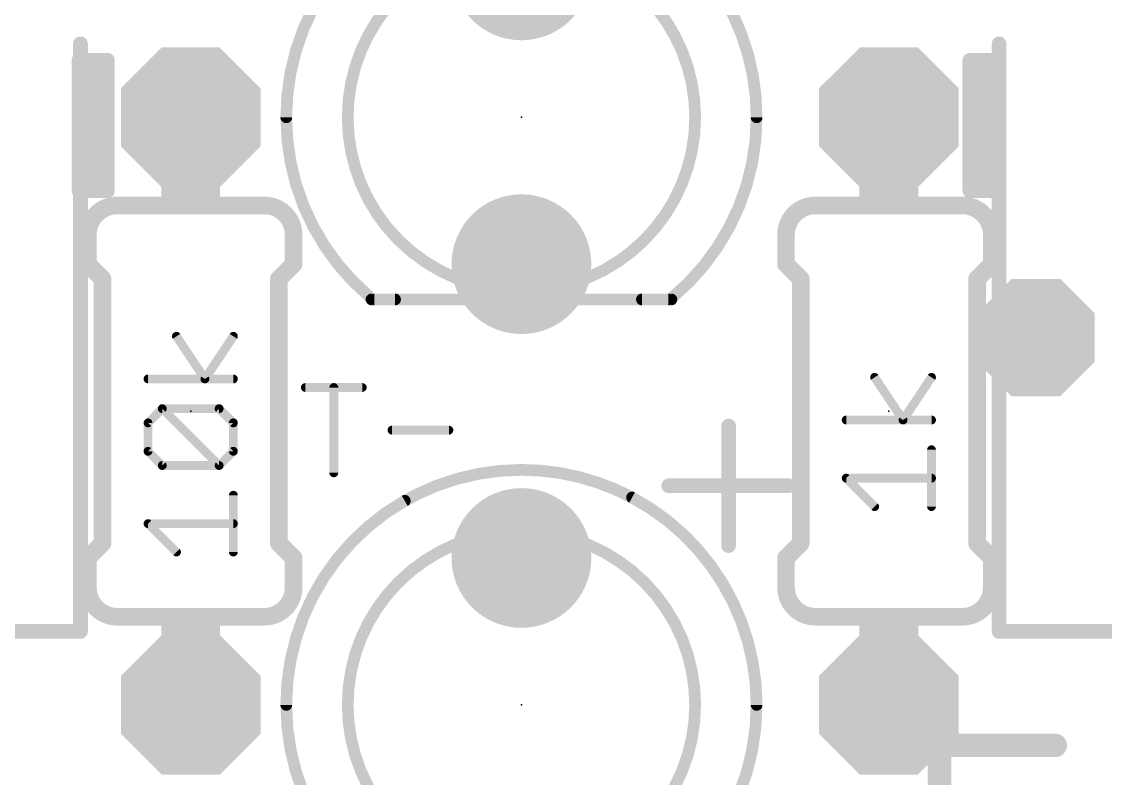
# Model space of a CAD drawing. Extents: x -2.2 to 51.7, y -0.4 to 51.
# Drawn here: x 29.65 to 39.02, y 37.15 to 43.69 of the extents above; entities that cross this region are included whole.
import ezdxf

# ---------------------------------------------------------------- set-up
doc = ezdxf.new("R2010")
doc.units = 0
for name, color, linetype in [('17', 94, 'CONTINUOUS'), ('18', 94, 'CONTINUOUS'), ('21', 250, 'CONTINUOUS'), ('23', 178, 'CONTINUOUS'), ('25', 250, 'CONTINUOUS'), ('253', 6, 'CONTINUOUS'), ('27', 250, 'CONTINUOUS'), ('41', 14, 'CONTINUOUS'), ('51', 250, 'CONTINUOUS')]:
    doc.layers.add(name, color=color, linetype=linetype)

# ---------------------------------------------------------------- blocks, each defined once
blk = doc.blocks.new('RECT')
blk.add_solid([(-0.5, -0.5), (0.5, -0.5), (-0.5, 0.5), (0.5, 0.5)])
blk = doc.blocks.new('OCTAGONP')
at = {"const_width": 0.5}
blk.add_lwpolyline([(-0.25, -0.1036), (-0.25, 0.1036), (-0.1036, 0.25), (0.1036, 0.25), (0.25, 0.1036), (0.25, -0.1036), (0.1036, -0.25), (-0.1036, -0.25), (-0.25, -0.1036), (-0.25, 0.1036)], dxfattribs=at)
blk = doc.blocks.new('ROUNDP')
at = {"const_width": 0.5}
blk.add_lwpolyline([(0, -0.25, 1), (0, 0.25, 1), (0, -0.25)], format="xyb", dxfattribs=at)
blk = doc.blocks.new('OCTAGONV')
at = {"const_width": 0.5}
blk.add_lwpolyline([(-0.25, -0.1036), (-0.25, 0.1036), (-0.1036, 0.25), (0.1036, 0.25), (0.25, 0.1036), (0.25, -0.1036), (0.1036, -0.25), (-0.1036, -0.25), (-0.25, -0.1036), (-0.25, 0.1036)], dxfattribs=at)

msp = doc.modelspace()

# ---------------------------------------------------------------- linework, layer by layer
at = {"layer": '21'}
for points, const_width in [([(32.9643, 44.6268, 0.2691), (31.9405, 42.8625)], 0.1016), ([(36.0045, 42.8625, 0.277), (34.9287, 44.6554)], 0.1016), ([(30.1943, 43.4975, 1), (30.1308, 43.4975)], 0.0635), ([(38.1318, 43.4975, 1), (38.0682, 43.4975)], 0.0635), ([(31.9405, 42.8625, 0.2206), (32.6599, 41.3113)], 0.1016), ([(31.9151, 42.8625, 1), (31.9659, 42.8625)], 0.0508), ([(35.2734, 41.3015, 0.2226), (36.0045, 42.8625)], 0.1016), ([(35.9791, 42.8625, 1), (36.0299, 42.8625)], 0.0508), ([(30.48, 42.1005, 0.4142), (30.226, 41.8465)], 0.1524), ([(30.48, 42.0624, 1), (30.48, 42.1386)], 0.0762), ([(32.004, 41.8465, 0.4142), (31.75, 42.1005)], 0.1524), ([(31.75, 42.1386, 1), (31.75, 42.0624)], 0.0762), ([(36.5125, 42.1005, 0.4142), (36.2585, 41.8465)], 0.1524), ([(36.5125, 42.0624, 1), (36.5125, 42.1386)], 0.0762), ([(38.0365, 41.8465, 0.4142), (37.7825, 42.1005)], 0.1524), ([(37.7825, 42.1386, 1), (37.7825, 42.0624)], 0.0762), ([(30.2641, 41.8465, 1), (30.1879, 41.8465)], 0.0762), ([(30.1879, 41.8465, 1), (30.2641, 41.8465)], 0.0762), ([(32.0421, 41.8465, 1), (31.9659, 41.8465)], 0.0762), ([(31.9659, 41.8465, 1), (32.0421, 41.8465)], 0.0762), ([(36.2966, 41.8465, 1), (36.2204, 41.8465)], 0.0762), ([(36.2204, 41.8465, 1), (36.2966, 41.8465)], 0.0762), ([(38.0746, 41.8465, 1), (37.9984, 41.8465)], 0.0762), ([(37.9984, 41.8465, 1), (38.0746, 41.8465)], 0.0762), ([(30.2529, 41.6194, 1), (30.1991, 41.5656)], 0.0762), ([(32.0309, 41.5656, 1), (31.9771, 41.6194)], 0.0762), ([(36.2854, 41.6194, 1), (36.2316, 41.5656)], 0.0762), ([(38.0634, 41.5656, 1), (38.0096, 41.6194)], 0.0762), ([(30.1879, 41.5925, 1), (30.2641, 41.5925)], 0.0762), ([(31.9659, 41.5925, 1), (32.0421, 41.5925)], 0.0762), ([(36.2204, 41.5925, 1), (36.2966, 41.5925)], 0.0762), ([(37.9984, 41.5925, 1), (38.0746, 41.5925)], 0.0762), ([(30.3911, 41.4655, 1), (30.3149, 41.4655)], 0.0762), ([(30.3261, 41.4386, 1), (30.3799, 41.4924)], 0.0762), ([(31.9151, 41.4655, 1), (31.8389, 41.4655)], 0.0762), ([(31.8501, 41.4924, 1), (31.9039, 41.4386)], 0.0762), ([(36.4236, 41.4655, 1), (36.3474, 41.4655)], 0.0762), ([(36.3586, 41.4386, 1), (36.4124, 41.4924)], 0.0762), ([(37.9476, 41.4655, 1), (37.8714, 41.4655)], 0.0762), ([(37.8826, 41.4924, 1), (37.9364, 41.4386)], 0.0762), ([(32.6771, 41.3131, 1), (32.6771, 41.2623)], 0.0508), ([(32.8803, 41.2623, 1), (32.8803, 41.3131)], 0.0508), ([(35.0139, 41.3131, 1), (35.0139, 41.2623)], 0.0508), ([(35.2679, 41.2623, 1), (35.2679, 41.3131)], 0.0508), ([(35.7943, 40.1937, 1), (35.7308, 40.1937)], 0.0635), ([(35.2456, 39.7086, 1), (35.2456, 39.645)], 0.0635), ([(36.2794, 39.645, 1), (36.2794, 39.7086)], 0.0635), ([(36.0045, 37.7825, 0.277), (34.9287, 39.5754)], 0.1016), ([(34.9407, 39.5978, 1), (34.9167, 39.553)], 0.0508), ([(32.9643, 39.5468, 0.2691), (31.9405, 37.7825)], 0.1016), ([(32.9769, 39.5247, 1), (32.9517, 39.5689)], 0.0508), ([(30.3799, 39.1526, 1), (30.3261, 39.2064)], 0.0762), ([(31.9039, 39.2064, 1), (31.8501, 39.1526)], 0.0762), ([(36.4124, 39.1526, 1), (36.3586, 39.2064)], 0.0762), ([(37.9364, 39.2064, 1), (37.8826, 39.1526)], 0.0762), ([(30.3149, 39.1795, 1), (30.3911, 39.1795)], 0.0762), ([(31.8389, 39.1795, 1), (31.9151, 39.1795)], 0.0762), ([(35.7308, 39.1599, 1), (35.7943, 39.1599)], 0.0635), ([(36.3474, 39.1795, 1), (36.4236, 39.1795)], 0.0762), ([(37.8714, 39.1795, 1), (37.9476, 39.1795)], 0.0762), ([(30.2641, 39.0525, 1), (30.1879, 39.0525)], 0.0762), ([(30.1991, 39.0794, 1), (30.2529, 39.0256)], 0.0762), ([(32.0421, 39.0525, 1), (31.9659, 39.0525)], 0.0762), ([(31.9771, 39.0256, 1), (32.0309, 39.0794)], 0.0762), ([(36.2966, 39.0525, 1), (36.2204, 39.0525)], 0.0762), ([(36.2316, 39.0794, 1), (36.2854, 39.0256)], 0.0762), ([(38.0746, 39.0525, 1), (37.9984, 39.0525)], 0.0762), ([(38.0096, 39.0256, 1), (38.0634, 39.0794)], 0.0762), ([(30.226, 38.7985, 0.4142), (30.48, 38.5445)], 0.1524), ([(30.2641, 38.7985, 1), (30.1879, 38.7985)], 0.0762), ([(31.75, 38.5445, 0.4142), (32.004, 38.7985)], 0.1524), ([(32.0421, 38.7985, 1), (31.9659, 38.7985)], 0.0762), ([(36.2585, 38.7985, 0.4142), (36.5125, 38.5445)], 0.1524), ([(36.2966, 38.7985, 1), (36.2204, 38.7985)], 0.0762), ([(37.7825, 38.5445, 0.4142), (38.0365, 38.7985)], 0.1524), ([(38.0746, 38.7985, 1), (37.9984, 38.7985)], 0.0762), ([(30.1879, 38.7985, 1), (30.2641, 38.7985)], 0.0762), ([(31.9659, 38.7985, 1), (32.0421, 38.7985)], 0.0762), ([(36.2204, 38.7985, 1), (36.2966, 38.7985)], 0.0762), ([(37.9984, 38.7985, 1), (38.0746, 38.7985)], 0.0762), ([(30.48, 38.5064, 1), (30.48, 38.5826)], 0.0762), ([(31.75, 38.5826, 1), (31.75, 38.5064)], 0.0762), ([(36.5125, 38.5064, 1), (36.5125, 38.5826)], 0.0762), ([(37.7825, 38.5826, 1), (37.7825, 38.5064)], 0.0762), ([(30.1308, 38.4175, 1), (30.1943, 38.4175)], 0.0635), ([(30.1625, 38.3858, 1), (30.1625, 38.4493)], 0.0635), ([(38.0682, 38.4175, 1), (38.1318, 38.4175)], 0.0635), ([(38.1, 38.4493, 1), (38.1, 38.3858)], 0.0635), ([(31.9405, 37.7825, 0.2206), (32.6599, 36.2313)], 0.1016), ([(35.2734, 36.2215, 0.2226), (36.0045, 37.7825)], 0.1016), ([(31.9151, 37.7825, 1), (31.9659, 37.7825)], 0.0508), ([(35.9791, 37.7825, 1), (36.0299, 37.7825)], 0.0508), ([(37.6358, 37.4325, 1), (37.5342, 37.4325)], 0.1016), ([(37.585, 37.4833, 1), (37.585, 37.3817)], 0.1016), ([(38.585, 37.3817, 1), (38.585, 37.4833)], 0.1016)]:
    msp.add_lwpolyline(points, format="xyb", dxfattribs=dict(at, const_width=const_width))
for points, const_width in [([(30.1625, 38.4175), (30.1625, 43.4975)], 0.127), ([(38.1, 43.4975), (38.1, 38.4175)], 0.127), ([(30.226, 41.8465), (30.226, 41.5925)], 0.1524), ([(32.004, 41.8465), (32.004, 41.5925)], 0.1524), ([(36.2585, 41.8465), (36.2585, 41.5925)], 0.1524), ([(38.0365, 41.8465), (38.0365, 41.5925)], 0.1524), ([(30.353, 41.4655), (30.226, 41.5925)], 0.1524), ([(31.877, 41.4655), (32.004, 41.5925)], 0.1524), ([(36.3855, 41.4655), (36.2585, 41.5925)], 0.1524), ([(37.9095, 41.4655), (38.0365, 41.5925)], 0.1524), ([(30.353, 39.1795), (30.353, 41.4655)], 0.1524), ([(31.877, 39.1795), (31.877, 41.4655)], 0.1524), ([(36.3855, 41.4655), (36.3855, 39.1795)], 0.1524), ([(37.9095, 41.4655), (37.9095, 39.1795)], 0.1524), ([(32.6771, 41.2877), (32.8803, 41.2877)], 0.1016), ([(35.2679, 41.2877), (35.0139, 41.2877)], 0.1016), ([(35.7625, 39.1599), (35.7625, 40.1937)], 0.127), ([(35.2456, 39.6768), (36.2794, 39.6768)], 0.127), ([(30.353, 39.1795), (30.226, 39.0525)], 0.1524), ([(31.877, 39.1795), (32.004, 39.0525)], 0.1524), ([(36.3855, 39.1795), (36.2585, 39.0525)], 0.1524), ([(37.9095, 39.1795), (38.0365, 39.0525)], 0.1524), ([(30.226, 38.7985), (30.226, 39.0525)], 0.1524), ([(32.004, 38.7985), (32.004, 39.0525)], 0.1524), ([(36.2585, 38.7985), (36.2585, 39.0525)], 0.1524), ([(38.0365, 38.7985), (38.0365, 39.0525)], 0.1524), ([(28.8125, 38.4175), (30.1625, 38.4175)], 0.127), ([(38.1, 38.4175), (39.45, 38.4175)], 0.127), ([(37.585, 25.4325), (37.585, 37.4325)], 0.2032), ([(37.585, 37.4325), (38.585, 37.4325)], 0.2032)]:
    msp.add_lwpolyline(points, dxfattribs=dict(at, const_width=const_width))
at = {"layer": '23'}
for p in [(33.9725, 42.8625), (31.115, 40.3225), (37.1475, 40.3225), (33.9725, 37.7825)]:
    msp.add_point(p, dxfattribs=at)
at = {"layer": '25', "const_width": 0.0381}
for points in [[(32.1056, 40.5454, 1), (32.1056, 40.5073)], [(32.3704, 40.5263, 1), (32.3323, 40.5263)], [(32.5971, 40.5073, 1), (32.5971, 40.5454)], [(32.854, 40.1768, 1), (32.854, 40.1387)], [(33.3455, 40.1387, 1), (33.3455, 40.1768)], [(32.3323, 39.7891, 1), (32.3704, 39.7891)]]:
    msp.add_lwpolyline(points, format="xyb", dxfattribs=at)
at = {"layer": '25', "const_width": 0.0762}
for points in [[(32.1056, 40.5263), (32.5971, 40.5263)], [(32.3513, 39.7891), (32.3513, 40.5263)], [(32.854, 40.1577), (33.3455, 40.1577)]]:
    msp.add_lwpolyline(points, dxfattribs=at)
at = {"layer": '253', "const_width": 0.1016}
for points in [[(33.9725, 41.3615, 1), (33.9725, 44.3635, 1), (33.9725, 41.3615)], [(33.9725, 36.2815, 1), (33.9725, 39.2835, 1), (33.9725, 36.2815)]]:
    msp.add_lwpolyline(points, format="xyb", dxfattribs=at)
at = {"layer": '27', "const_width": 0.0762}
for points in [[(31.2376, 40.6005), (30.9918, 40.9691)], [(31.4833, 40.9691), (31.2376, 40.6005)], [(31.4833, 40.6005), (30.7461, 40.6005)], [(37.2701, 40.2454), (37.0243, 40.614)], [(37.5158, 40.614), (37.2701, 40.2454)], [(30.7461, 40.2207), (30.8689, 40.3436)], [(30.8689, 40.3436), (31.3604, 40.3436)], [(31.3604, 39.8521), (30.8689, 40.3436)], [(31.3604, 40.3436), (31.4833, 40.2207)], [(37.5158, 40.2454), (36.7786, 40.2454)], [(30.7461, 39.975), (30.7461, 40.2207)], [(31.4833, 40.2207), (31.4833, 39.975)], [(30.8689, 39.8521), (30.7461, 39.975)], [(31.4833, 39.975), (31.3604, 39.8521)], [(37.5158, 39.497), (37.5158, 39.9885)], [(31.3604, 39.8521), (30.8689, 39.8521)], [(37.0243, 39.497), (36.7786, 39.7427)], [(36.7786, 39.7427), (37.5158, 39.7427)], [(31.4833, 39.1037), (31.4833, 39.5952)], [(30.9918, 39.1037), (30.7461, 39.3494)], [(30.7461, 39.3494), (31.4833, 39.3494)]]:
    msp.add_lwpolyline(points, dxfattribs=at)
at = {"layer": '27', "const_width": 0.0381}
for points in [[(31.0077, 40.9797, 1), (30.976, 40.9586)], [(31.4992, 40.9586, 1), (31.4674, 40.9797)], [(30.7461, 40.6196, 1), (30.7461, 40.5815)], [(31.4833, 40.5815, 1), (31.4833, 40.6196)], [(37.0402, 40.6246, 1), (37.0085, 40.6035)], [(37.5317, 40.6035, 1), (37.4999, 40.6246)], [(31.2217, 40.6111, 1), (31.2534, 40.59)], [(31.2217, 40.59, 1), (31.2534, 40.6111)], [(30.8689, 40.3626, 1), (30.8689, 40.3245)], [(30.8824, 40.3571, 1), (30.8555, 40.3301)], [(30.8824, 40.3301, 1), (30.8555, 40.3571)], [(31.3739, 40.3571, 1), (31.347, 40.3301)], [(31.3604, 40.3245, 1), (31.3604, 40.3626)], [(36.7786, 40.2645, 1), (36.7786, 40.2264)], [(37.2542, 40.256, 1), (37.2859, 40.2348)], [(37.2542, 40.2348, 1), (37.2859, 40.256)], [(37.5158, 40.2264, 1), (37.5158, 40.2645)], [(30.7326, 40.2342, 1), (30.7595, 40.2072)], [(30.7651, 40.2207, 1), (30.727, 40.2207)], [(31.5023, 40.2207, 1), (31.4642, 40.2207)], [(31.4698, 40.2072, 1), (31.4968, 40.2342)], [(30.7595, 39.9884, 1), (30.7326, 39.9615)], [(30.727, 39.975, 1), (30.7651, 39.975)], [(31.4642, 39.975, 1), (31.5023, 39.975)], [(31.4968, 39.9615, 1), (31.4698, 39.9884)], [(37.5348, 39.9885, 1), (37.4967, 39.9885)], [(30.8689, 39.8712, 1), (30.8689, 39.8331)], [(31.3604, 39.8331, 1), (31.3604, 39.8712)], [(30.8555, 39.8386, 1), (30.8824, 39.8656)], [(31.347, 39.8656, 1), (31.3739, 39.8386)], [(31.347, 39.8386, 1), (31.3739, 39.8656)], [(36.7786, 39.7618, 1), (36.7786, 39.7237)], [(36.792, 39.7562, 1), (36.7651, 39.7293)], [(37.5158, 39.7237, 1), (37.5158, 39.7618)], [(31.5023, 39.5952, 1), (31.4642, 39.5952)], [(37.0108, 39.4835, 1), (37.0378, 39.5105)], [(37.4967, 39.497, 1), (37.5348, 39.497)], [(30.7595, 39.3629, 1), (30.7326, 39.336)], [(30.7461, 39.3685, 1), (30.7461, 39.3304)], [(31.4833, 39.3304, 1), (31.4833, 39.3685)], [(30.9783, 39.0902, 1), (31.0053, 39.1172)], [(31.4642, 39.1037, 1), (31.5023, 39.1037)]]:
    msp.add_lwpolyline(points, format="xyb", dxfattribs=at)
at = {"layer": '41', "const_width": 0.0635}
for points in [[(30.1495, 43.3873, 1), (30.1495, 43.3237)], [(30.1495, 43.3388, 1), (30.1495, 43.2752)], [(30.1812, 43.3555, 1), (30.1178, 43.3555)], [(30.4273, 43.3555, 1), (30.3638, 43.3555)], [(30.3955, 43.3237, 1), (30.3955, 43.3873)], [(30.3955, 43.2752, 1), (30.3955, 43.3388)], [(37.8788, 43.3555, 1), (37.8152, 43.3555)], [(37.847, 43.3873, 1), (37.847, 43.3237)], [(37.847, 43.3388, 1), (37.847, 43.2752)], [(38.1248, 43.3555, 1), (38.0613, 43.3555)], [(38.093, 43.3237, 1), (38.093, 43.3873)], [(38.093, 43.2752, 1), (38.093, 43.3388)], [(30.1495, 43.2118, 1), (30.1495, 43.1482)], [(30.3955, 43.1482, 1), (30.3955, 43.2118)], [(37.847, 43.2118, 1), (37.847, 43.1482)], [(38.093, 43.1482, 1), (38.093, 43.2118)], [(30.1495, 43.0848, 1), (30.1495, 43.0213)], [(30.3955, 43.0213, 1), (30.3955, 43.0848)], [(37.847, 43.0848, 1), (37.847, 43.0213)], [(38.093, 43.0213, 1), (38.093, 43.0848)], [(30.1495, 42.9578, 1), (30.1495, 42.8942)], [(30.3955, 42.8942, 1), (30.3955, 42.9578)], [(37.847, 42.9578, 1), (37.847, 42.8942)], [(38.093, 42.8942, 1), (38.093, 42.9578)], [(30.1495, 42.8308, 1), (30.1495, 42.7672)], [(30.3955, 42.7672, 1), (30.3955, 42.8308)], [(37.847, 42.8308, 1), (37.847, 42.7672)], [(38.093, 42.7672, 1), (38.093, 42.8308)], [(30.1495, 42.7038, 1), (30.1495, 42.6403)], [(30.3955, 42.6403, 1), (30.3955, 42.7038)], [(37.847, 42.7038, 1), (37.847, 42.6403)], [(38.093, 42.6403, 1), (38.093, 42.7038)], [(30.1495, 42.5768, 1), (30.1495, 42.5132)], [(30.3955, 42.5132, 1), (30.3955, 42.5768)], [(37.847, 42.5768, 1), (37.847, 42.5132)], [(38.093, 42.5132, 1), (38.093, 42.5768)], [(30.1495, 42.4498, 1), (30.1495, 42.3862)], [(30.3955, 42.3862, 1), (30.3955, 42.4498)], [(37.847, 42.4498, 1), (37.847, 42.3862)], [(38.093, 42.3862, 1), (38.093, 42.4498)], [(30.1495, 42.3228, 1), (30.1495, 42.2593)], [(30.3955, 42.2593, 1), (30.3955, 42.3228)], [(37.847, 42.3228, 1), (37.847, 42.2593)], [(38.093, 42.2593, 1), (38.093, 42.3228)], [(30.1495, 42.2603, 1), (30.1495, 42.1968)], [(30.1178, 42.2285, 1), (30.1812, 42.2285)], [(30.3638, 42.2285, 1), (30.4273, 42.2285)], [(30.3955, 42.1968, 1), (30.3955, 42.2603)], [(37.8152, 42.2285, 1), (37.8788, 42.2285)], [(37.847, 42.2603, 1), (37.847, 42.1968)], [(38.0613, 42.2285, 1), (38.1248, 42.2285)], [(38.093, 42.1968, 1), (38.093, 42.2603)]]:
    msp.add_lwpolyline(points, format="xyb", dxfattribs=at)
at = {"layer": '41', "const_width": 0.127}
for points in [[(30.3955, 43.3555), (30.1495, 43.3555)], [(30.1495, 43.3555), (30.1495, 42.2285)], [(30.1495, 43.307), (30.3955, 43.307)], [(30.3955, 42.2285), (30.3955, 43.3555)], [(38.093, 43.3555), (37.847, 43.3555)], [(37.847, 43.3555), (37.847, 42.2285)], [(37.847, 43.307), (38.093, 43.307)], [(38.093, 42.2285), (38.093, 43.3555)], [(30.1495, 43.18), (30.3955, 43.18)], [(37.847, 43.18), (38.093, 43.18)], [(30.1495, 43.053), (30.3955, 43.053)], [(37.847, 43.053), (38.093, 43.053)], [(30.1495, 42.926), (30.3955, 42.926)], [(37.847, 42.926), (38.093, 42.926)], [(30.1495, 42.799), (30.3955, 42.799)], [(37.847, 42.799), (38.093, 42.799)], [(30.1495, 42.672), (30.3955, 42.672)], [(37.847, 42.672), (38.093, 42.672)], [(30.1495, 42.545), (30.3955, 42.545)], [(37.847, 42.545), (38.093, 42.545)], [(30.1495, 42.418), (30.3955, 42.418)], [(37.847, 42.418), (38.093, 42.418)], [(30.1495, 42.291), (30.3955, 42.291)], [(37.847, 42.291), (38.093, 42.291)], [(30.1495, 42.2285), (30.3955, 42.2285)], [(37.847, 42.2285), (38.093, 42.2285)]]:
    msp.add_lwpolyline(points, dxfattribs=at)
at = {"layer": '51'}
for points, const_width in [([(31.115, 42.8625), (31.115, 42.3545)], 0.508), ([(37.1475, 42.8625), (37.1475, 42.3545)], 0.508), ([(30.48, 42.1005), (31.75, 42.1005)], 0.1524), ([(37.7825, 42.1005), (36.5125, 42.1005)], 0.1524), ([(32.7025, 41.2877), (35.2425, 41.2877)], 0.1016), ([(30.48, 38.5445), (31.75, 38.5445)], 0.1524), ([(37.7825, 38.5445), (36.5125, 38.5445)], 0.1524), ([(31.115, 37.7825), (31.115, 38.2905)], 0.508), ([(37.1475, 37.7825), (37.1475, 38.2905)], 0.508)]:
    msp.add_lwpolyline(points, dxfattribs=dict(at, const_width=const_width))
for points, const_width in [([(31.242, 42.8625, 1), (30.988, 42.8625)], 0.254), ([(37.2745, 42.8625, 1), (37.0205, 42.8625)], 0.254), ([(30.988, 42.3545, 1), (31.242, 42.3545)], 0.254), ([(37.0205, 42.3545, 1), (37.2745, 42.3545)], 0.254), ([(30.48, 42.1386, 1), (30.48, 42.0624)], 0.0762), ([(31.75, 42.0624, 1), (31.75, 42.1386)], 0.0762), ([(36.5125, 42.1386, 1), (36.5125, 42.0624)], 0.0762), ([(37.7825, 42.0624, 1), (37.7825, 42.1386)], 0.0762), ([(32.7025, 41.3131, 1), (32.7025, 41.2623)], 0.0508), ([(35.2425, 41.2623, 1), (35.2425, 41.3131)], 0.0508), ([(33.9725, 39.8145, 0.1388), (32.9075, 39.5131)], 0.1016), ([(34.9359, 39.5716, 0.1241), (33.9725, 39.8145)], 0.1016), ([(30.48, 38.5826, 1), (30.48, 38.5064)], 0.0762), ([(31.75, 38.5064, 1), (31.75, 38.5826)], 0.0762), ([(36.5125, 38.5826, 1), (36.5125, 38.5064)], 0.0762), ([(37.7825, 38.5064, 1), (37.7825, 38.5826)], 0.0762), ([(31.242, 38.2905, 1), (30.988, 38.2905)], 0.254), ([(37.2745, 38.2905, 1), (37.0205, 38.2905)], 0.254), ([(30.988, 37.7825, 1), (31.242, 37.7825)], 0.254), ([(37.0205, 37.7825, 1), (37.2745, 37.7825)], 0.254)]:
    msp.add_lwpolyline(points, format="xyb", dxfattribs=dict(at, const_width=const_width))

# ---------------------------------------------------------------- block references
at = {"layer": '17', "xscale": 1.208, "yscale": 1.208}
for name, p, rotation in [('ROUNDP', (33.9725, 44.1325), 270), ('ROUNDP', (33.9725, 44.1325), 270), ('OCTAGONP', (31.115, 42.8625), 270), ('OCTAGONP', (31.115, 42.8625), 270), ('OCTAGONP', (37.1475, 42.8625), 90), ('OCTAGONP', (37.1475, 42.8625), 90), ('ROUNDP', (33.9725, 41.5925), 270), ('ROUNDP', (33.9725, 41.5925), 270), ('ROUNDP', (33.9725, 39.0525), 270), ('ROUNDP', (33.9725, 39.0525), 270), ('OCTAGONP', (31.115, 37.7825), 270), ('OCTAGONP', (31.115, 37.7825), 270), ('OCTAGONP', (37.1475, 37.7825), 90), ('OCTAGONP', (37.1475, 37.7825), 90)]:
    msp.add_blockref(name, p, dxfattribs=dict(at, rotation=rotation))
at = {"layer": '18', "xscale": 1.016, "yscale": 1.016}
msp.add_blockref('OCTAGONV', (38.4175, 40.9575), dxfattribs=at)
at = {"layer": '51', "xscale": 0.254, "yscale": 0.508}
for p, rotation in [((31.115, 42.2275), 270), ((37.1475, 42.2275), 90), ((31.115, 38.4175), 270), ((37.1475, 38.4175), 90)]:
    msp.add_blockref('RECT', p, dxfattribs=dict(at, rotation=rotation))

doc.saveas('drawing.dxf')
